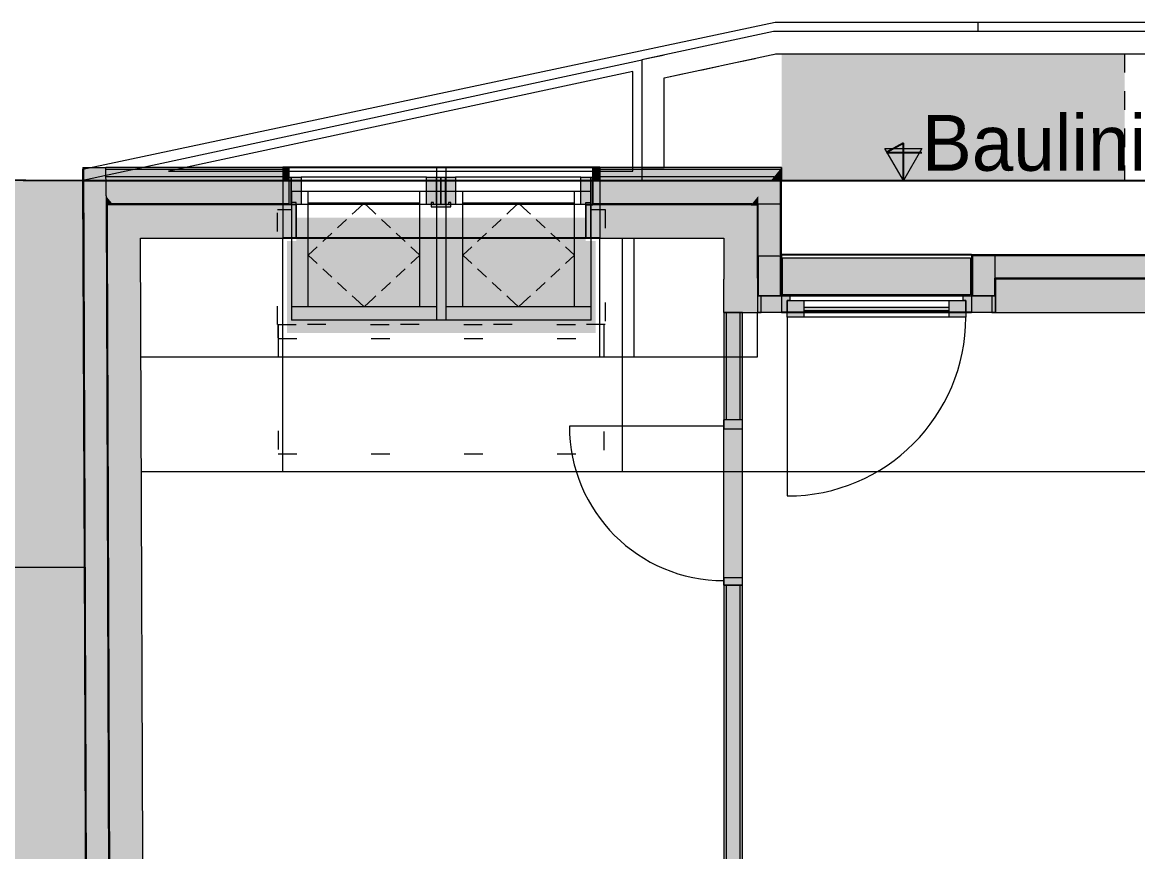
# Model space of a CAD drawing. Header units: metres. Extents: x -3 to 171, y -23 to 41.
# Drawn here: x 133.05 to 139.05, y 31.85 to 36.31 of the extents above; entities that cross this region are included whole.
import ezdxf

# ---------------------------------------------------------------- set-up
doc = ezdxf.new("R2010")
doc.units = ezdxf.units.M
doc.header["$MEASUREMENT"] = 0
doc.set_wipeout_variables(frame=1)
for name, pattern in [('Baufluchtlinie', [0.013, 0.008, -0.005]), ('Punkt 1_1', [0.075, 0.025, -0.05]), ('UNSICHTBAR', [0.4, 0, -0.4]), ('Wipeout_Contour', [1, 0, -1])]:
    doc.linetypes.add(name, pattern=pattern)
for name, color, linetype in [('110 Wand Aussen', 7, 'Continuous'), ('130 Wand Innen', 7, 'Continuous'), ('140 Geländer transparent', 7, 'Continuous'), ('165 Fassadengestaltung Bänder', 7, 'Continuous'), ('310 Dachkonstruktion massiv', 7, 'Continuous'), ('325 Dachfenster', 7, 'Continuous'), ('725 Nachbarbebauung', 7, 'Continuous'), ('815 Raumbegrenzung', 7, 'Continuous'), ('905 VP Beschriftung Übersicht.Übersicht', 7, 'Continuous'), ('Neubau_840 Baulinien', 7, 'Continuous'), ('Neubau_844 Umriss 2D', 7, 'Continuous')]:
    doc.layers.add(name, color=color, linetype=linetype)
doc.styles.add('ERSTELLTER_STIL_2', font='')
doc.styles.get('ERSTELLTER_STIL_2').set_extended_font_data('Eurostile')
doc.linetypes.add('Grenze Grundstück', pattern='A,0,[1,415_260415_PP_VA_1_7 1 DG1.Shx,S=0.00031746,R=0,X=0,Y=0],-0.04,0', length=0.04)
doc.dimstyles.new('ERSTELLTER_STIL__1', dxfattribs={"dimtxt": 0.18, "dimasz": 0.19, "dimexe": 0.18, "dimexo": 0.0625, "dimgap": 0, "dimtad": 0, "dimtih": 1, "dimtoh": 1, "dimdec": 4, "dimzin": 0, "dimdsep": 46, "dimcen": 0.09, "dimadec": 0, "dimazin": 0, "dimtfac": 1, "dimtdec": 4, "dimtmove": 0, "dimatfit": 3, "dimldrblk": 'ARROWHEAD_15', "dimfxl": 1, "dimtolj": 1, "dimtzin": 0, "dimarcsym": 0})

# ---------------------------------------------------------------- blocks, each defined once
blk = doc.blocks.new('Dachfläche_2_2', base_point=(137.0992, 36.3102))
at = {"layer": '165 Fassadengestaltung Bänder', "color": 7, "linetype": 'Continuous', "lineweight": 18, "flags": 128}
for points in [[(133.3792, 35.5219), (137.0992, 36.3102), (138.1892, 36.3102)], [(138.1892, 36.2602), (137.0992, 36.2602), (136.3842, 36.1065)], [(138.1892, 36.3102), (138.1892, 36.2602)], [(136.3842, 36.1065), (136.3842, 35.4602)], [(136.3342, 36.0459), (133.8398, 35.5102)], [(136.3342, 35.5102), (136.3342, 36.0459)], [(133.3792, 35.4602), (133.3792, 35.5219)], [(133.8398, 35.5102), (136.3342, 35.5102)], [(136.3842, 35.4602), (133.3792, 35.4602)]]:
    blk.add_lwpolyline(points, dxfattribs=at)
blk = doc.blocks.new('Decke_4_2', base_point=(121.8423, 35.5256))
at = {"layer": '725 Nachbarbebauung', "linetype": 'Continuous', "lineweight": 0, "true_color": 0x1f1f1f}
blk.add_hatch(color=250, dxfattribs=at).paths.add_polyline_path([(121.8423, 35.5256), (121.8017, 33.4138), (133.3891, 33.3817), (133.3792, 35.4602), (129.392, 35.4828)])
at = {"layer": '725 Nachbarbebauung', "color": 8, "linetype": 'Continuous', "lineweight": 13, "flags": 128}
blk.add_lwpolyline([(121.8423, 35.5256), (121.8017, 33.4138), (133.3891, 33.3817), (133.3792, 35.4602), (129.392, 35.4828)], close=True, dxfattribs=at)
blk = doc.blocks.new('Decke_6_2', base_point=(121.7766, 27.7159))
at = {"layer": '725 Nachbarbebauung', "linetype": 'Continuous', "lineweight": 0, "true_color": 0x1f1f1f}
blk.add_hatch(color=250, dxfattribs=at).paths.add_polyline_path([(121.7766, 27.7159), (125.924, 12.4101), (126.6488, 12.3921), (133.2526, 12.2408), (133.4382, 12.2396), (133.432, 21.2655), (133.4356, 23.2572), (133.3891, 33.3817), (123.3599, 33.4094), (121.802, 33.4284)])
at = {"layer": '725 Nachbarbebauung', "color": 8, "linetype": 'Continuous', "lineweight": 13, "flags": 128}
blk.add_lwpolyline([(121.7766, 27.7159), (125.924, 12.4101), (126.6488, 12.3921), (133.2526, 12.2408), (133.4382, 12.2396), (133.432, 21.2655), (133.4356, 23.2572), (133.3891, 33.3817), (123.3599, 33.4094), (121.802, 33.4284)], close=True, dxfattribs=at)
blk = doc.blocks.new('Decke_9_2', base_point=(133.3792, 35.4602))
at = {"layer": '165 Fassadengestaltung Bänder', "color": 7, "linetype": 'Continuous', "lineweight": 13, "flags": 128}
blk.add_lwpolyline([(133.3792, 35.4602), (133.3792, 35.5219), (137.0992, 36.3102), (139.2692, 36.3102), (146.4692, 36.3102), (148.5944, 36.3102), (152.3642, 35.5114), (152.3642, 35.4602), (152.3142, 35.4602), (152.3142, 35.4677), (148.5892, 36.2602), (137.0992, 36.2602)], close=True, dxfattribs=at)
blk = doc.blocks.new('1-Flügelfenster 27[7]_2', base_point=(133.3792, 35.4602))
at = {"layer": '110 Wand Aussen', "linetype": 'Continuous', "lineweight": 0, "true_color": 0x000000}
for points in [[(137.0242, 34.8402), (137.0042, 34.8402), (137.0042, 34.7502), (137.0242, 34.7502)], [(138.2642, 34.7502), (138.2842, 34.7502), (138.2842, 34.8402), (138.2642, 34.8402)]]:
    blk.add_hatch(color=18, dxfattribs=at).paths.add_polyline_path(points)
at = {"layer": '110 Wand Aussen', "linetype": 'Continuous', "lineweight": 0, "true_color": 0xffffff}
for points in [[(137.0242, 34.8402), (137.0242, 34.7502), (137.1642, 34.7502), (137.1642, 34.8152), (137.1792, 34.8152), (137.1792, 34.8402)], [(138.2642, 34.7502), (138.2642, 34.8402), (138.1092, 34.8402), (138.1092, 34.8152), (138.1242, 34.8152), (138.1242, 34.7502)], [(137.2542, 34.8152), (137.1642, 34.8152), (137.1642, 34.7252), (137.2542, 34.7252)], [(138.0342, 34.7602), (138.0342, 34.7802), (137.2542, 34.7802), (137.2542, 34.7602)], [(138.1242, 34.8152), (138.0342, 34.8152), (138.0342, 34.7252), (138.1242, 34.7252)]]:
    blk.add_hatch(color=7, dxfattribs=at).paths.add_polyline_path(points)
at = {"layer": '110 Wand Aussen', "color": 7, "linetype": 'Continuous', "lineweight": 13}
for p, q in [((138.1542, 35.0602), (137.1342, 35.0602)), ((137.1342, 35.0602), (137.1342, 35.0552)), ((137.1342, 35.0552), (137.1342, 34.9352)), ((138.1542, 35.0602), (138.1542, 35.0552)), ((138.1542, 35.0552), (138.1542, 34.9352)), ((137.1342, 34.9352), (137.1342, 34.9302)), ((138.1542, 34.9352), (138.1542, 34.9302)), ((137.0242, 34.8402), (137.1792, 34.8402)), ((137.0242, 34.7502), (137.0242, 34.8402)), ((137.1792, 34.8402), (138.1092, 34.8402)), ((137.1792, 34.8402), (137.1792, 34.8152)), ((138.1092, 34.8152), (138.1092, 34.8402)), ((138.1092, 34.8402), (138.2642, 34.8402)), ((138.2642, 34.8402), (138.2642, 34.7502)), ((137.1792, 34.8152), (137.1642, 34.8152)), ((137.1642, 34.8152), (137.1642, 34.7502)), ((137.1642, 34.7252), (137.1642, 34.8152)), ((137.1642, 34.8152), (137.2542, 34.8152)), ((137.2542, 34.8152), (138.0342, 34.8152)), ((137.2542, 34.8152), (137.2542, 34.7252)), ((137.2542, 34.7802), (138.0342, 34.7802)), ((138.0342, 34.7252), (138.0342, 34.8152)), ((138.0342, 34.8152), (138.1242, 34.8152)), ((138.1242, 34.8152), (138.1092, 34.8152)), ((138.1242, 34.7502), (138.1242, 34.8152)), ((138.1242, 34.8152), (138.1242, 34.7252)), ((137.1642, 34.7502), (137.0242, 34.7502)), ((137.2542, 34.7252), (137.1642, 34.7252)), ((138.0342, 34.7602), (137.2542, 34.7602)), ((138.0342, 34.7252), (137.2542, 34.7252)), ((138.1242, 34.7252), (138.0342, 34.7252)), ((138.2642, 34.7502), (138.1242, 34.7502))]:
    blk.add_line(p, q, dxfattribs=at)
at = {"layer": '110 Wand Aussen', "color": 7, "linetype": 'Punkt 1_1', "lineweight": 13}
for p, q in [((138.1542, 35.0602), (137.1342, 35.0602)), ((138.2842, 34.7502), (137.0042, 34.7502))]:
    blk.add_line(p, q, dxfattribs=at)
at = {"layer": '110 Wand Aussen', "color": 7, "linetype": 'Continuous', "lineweight": 18}
for p, q in [((137.1342, 34.9302), (137.1342, 34.8402)), ((138.1542, 34.9302), (138.1542, 34.8402)), ((137.0042, 34.8402), (137.0042, 34.7502)), ((137.0042, 34.8402), (137.0042, 34.7502)), ((137.1342, 34.8402), (137.0042, 34.8402)), ((137.1342, 34.8402), (137.0042, 34.8402)), ((138.1542, 34.8402), (138.2842, 34.8402)), ((138.1542, 34.8402), (138.2842, 34.8402)), ((138.2842, 34.8402), (138.2842, 34.7502)), ((138.2842, 34.8402), (138.2842, 34.7502))]:
    blk.add_line(p, q, dxfattribs=at)
at = {"layer": '110 Wand Aussen', "color": 8, "linetype": 'Continuous', "lineweight": 0}
blk.add_line((137.1642, 34.7252), (137.1642, 33.7652), dxfattribs=at)
at = {"layer": '110 Wand Aussen', "color": 7, "linetype": 'Continuous', "lineweight": 13, "flags": 128}
for points in [[(137.0242, 34.8402), (137.0042, 34.8402), (137.0042, 34.7502), (137.0242, 34.7502)], [(138.2642, 34.7502), (138.2842, 34.7502), (138.2842, 34.8402), (138.2642, 34.8402)]]:
    blk.add_lwpolyline(points, close=True, dxfattribs=at)
at = {"layer": '110 Wand Aussen', "color": 8, "linetype": 'Continuous', "lineweight": 0}
blk.add_arc((137.1642, 34.7252), 0.96, 270, 0, dxfattribs=at)
at = {"layer": '110 Wand Aussen', "color": 7, "linetype": 'Continuous', "lineweight": 13}
for p in [(137.1342, 35.0602), (138.1542, 35.0602)]:
    blk.add_point(p, dxfattribs=at)
blk = doc.blocks.new('Einfache Fensteröffnung[8]_2', base_point=(133.3792, 35.4602))
at = {"layer": '110 Wand Aussen', "color": 7, "linetype": 'Continuous', "lineweight": 13}
for p, q in [((137.1342, 35.0602), (137.1342, 35.0552)), ((137.1342, 35.0552), (137.1342, 34.9352)), ((138.1542, 35.0602), (138.1542, 35.0552)), ((138.1542, 35.0552), (138.1542, 34.9352)), ((137.1342, 34.9352), (137.1342, 34.9302)), ((138.1542, 34.9352), (138.1542, 34.9302))]:
    blk.add_line(p, q, dxfattribs=at)
at = {"layer": '110 Wand Aussen', "color": 7, "linetype": 'Continuous', "lineweight": 25}
for p, q in [((138.1542, 35.0602), (137.1342, 35.0602)), ((138.1542, 34.7502), (137.1342, 34.7502))]:
    blk.add_line(p, q, dxfattribs=at)
at = {"layer": '110 Wand Aussen', "color": 7, "linetype": 'Continuous', "lineweight": 18}
for p, q in [((137.1342, 34.9302), (137.1342, 34.7502)), ((138.1542, 34.9302), (138.1542, 34.7502))]:
    blk.add_line(p, q, dxfattribs=at)
blk = doc.blocks.new('Wand_13_2', base_point=(137.1342, 35.0602))
at = {"layer": '110 Wand Aussen', "linetype": 'Continuous', "lineweight": 0, "true_color": 0x000000}
for points in [[(137.1292, 35.0552), (137.0092, 35.0552), (137.0092, 34.9352)], [(137.0092, 35.0552), (137.0092, 34.8402), (137.1292, 34.8402), (137.1292, 35.0552)], [(137.1342, 35.0602), (137.1292, 35.0602), (137.1292, 35.0552)], [(137.1292, 35.0602), (137.1292, 34.8402), (137.1342, 34.8402), (137.1342, 35.0602)], [(138.1592, 35.0602), (138.1542, 35.0602), (138.1542, 34.8402), (138.1592, 34.8402)], [(139.7042, 35.0602), (138.1592, 35.0602), (138.1592, 35.0552), (139.7042, 35.0552)], [(138.2792, 35.0552), (138.1592, 35.0552), (138.1592, 34.8402), (138.2792, 34.8402)], [(139.7092, 35.0552), (138.2792, 35.0552), (138.2792, 34.9352), (139.7092, 34.9352)], [(137.0042, 34.9302), (136.8242, 34.9302), (136.8242, 34.7502)], [(137.0042, 34.9302), (136.8242, 34.7502), (137.0042, 34.7502)], [(137.0092, 34.9352), (137.0042, 34.9352), (137.0042, 34.9302)], [(137.0042, 34.9352), (137.0042, 34.8402), (137.0092, 34.8402), (137.0092, 34.9352)], [(138.2842, 34.9352), (138.2792, 34.9352), (138.2792, 34.8402), (138.2842, 34.8402)], [(139.8292, 34.9352), (138.2842, 34.9352), (138.2842, 34.9302), (139.8292, 34.9302)], [(138.2842, 34.9302), (138.2842, 34.8402), (138.2842, 34.7502), (139.8342, 34.7502), (139.8342, 34.9302)]]:
    blk.add_hatch(color=18, dxfattribs=at).paths.add_polyline_path(points)
at = {"layer": '110 Wand Aussen', "color": 7, "linetype": 'Continuous', "lineweight": 13}
for p, q in [((137.0092, 35.0552), (137.0092, 34.9352)), ((137.0092, 35.0552), (137.0092, 34.9352)), ((137.0092, 35.0552), (137.1292, 35.0552)), ((137.1292, 35.0602), (137.1292, 35.0552)), ((137.1292, 35.0602), (137.1342, 35.0602)), ((137.1292, 34.8402), (137.1292, 35.0552)), ((137.1292, 35.0552), (137.1292, 34.8402)), ((138.1592, 35.0602), (138.1542, 35.0602)), ((138.2792, 35.0552), (138.1592, 35.0552)), ((138.1592, 34.8402), (138.1592, 35.0552)), ((138.1592, 35.0552), (138.1592, 34.8402)), ((139.7042, 35.0552), (138.2792, 35.0552)), ((138.2792, 35.0552), (138.2792, 34.9352)), ((139.7042, 35.0552), (139.7092, 35.0552)), ((137.0042, 34.9352), (137.0092, 34.9352)), ((137.0092, 34.8402), (137.0092, 34.9352)), ((137.0092, 34.9352), (137.0092, 34.8402)), ((138.2842, 34.9352), (138.2792, 34.9352)), ((138.2792, 34.8402), (138.2792, 34.9352)), ((138.2792, 34.9352), (138.2792, 34.8402)), ((139.7092, 34.9352), (138.2842, 34.9352)), ((139.7092, 34.9352), (139.8292, 34.9352)), ((137.0042, 34.8402), (137.0092, 34.8402)), ((137.0092, 34.8402), (137.1292, 34.8402)), ((137.1292, 34.8402), (137.1342, 34.8402)), ((138.1592, 34.8402), (138.1542, 34.8402)), ((138.2792, 34.8402), (138.1592, 34.8402)), ((138.2842, 34.8402), (138.2792, 34.8402))]:
    blk.add_line(p, q, dxfattribs=at)
at = {"layer": '110 Wand Aussen', "color": 7, "linetype": 'Continuous', "lineweight": 18}
for p, q in [((137.0042, 34.9352), (137.0042, 34.9302)), ((137.0042, 34.9302), (137.0042, 34.8402)), ((139.8292, 34.9302), (138.2842, 34.9302)), ((138.2842, 34.9302), (138.2842, 34.8402)), ((139.8292, 34.9302), (139.8342, 34.9302)), ((137.1342, 34.8402), (137.0042, 34.8402)), ((137.0042, 34.8402), (137.0042, 34.7502)), ((138.1542, 34.8402), (138.2842, 34.8402)), ((138.2842, 34.8402), (138.2842, 34.7502))]:
    blk.add_line(p, q, dxfattribs=at)
at = {"layer": '110 Wand Aussen', "color": 7, "linetype": 'Continuous', "lineweight": 13, "flags": 128}
blk.add_lwpolyline([(139.7042, 35.0602), (138.1592, 35.0602)], dxfattribs=at)
at = {"layer": '110 Wand Aussen', "color": 7, "linetype": 'Continuous', "lineweight": 18, "flags": 128}
for points in [[(136.8242, 34.7502), (136.8242, 34.9302)], [(136.8242, 34.7502), (137.0042, 34.7502)], [(138.2842, 34.7502), (139.8342, 34.7502)]]:
    blk.add_lwpolyline(points, dxfattribs=at)
at = {"layer": '110 Wand Aussen', "color": 7, "linetype": 'Continuous', "lineweight": 13}
for name in ['1-Flügelfenster 27[7]_2', 'Einfache Fensteröffnung[8]_2']:
    blk.add_blockref(name, (133.3792, 35.4602), dxfattribs=at)
blk = doc.blocks.new('Wand_14_2', base_point=(137.1342, 35.4602))
at = {"layer": '110 Wand Aussen', "linetype": 'Continuous', "lineweight": 0, "true_color": 0x000000}
for points in [[(137.1292, 35.4602), (137.1292, 35.0602), (137.1342, 35.0602), (137.1342, 35.4602)], [(137.0042, 35.3302), (137.0042, 34.9352), (137.0092, 34.9352), (137.0092, 35.3302)], [(137.0092, 35.3352), (137.0092, 35.0552), (137.1292, 35.0552), (137.1292, 35.3352)], [(136.8242, 35.1502), (136.8242, 34.9302), (137.0042, 34.9302), (137.0042, 35.1502)]]:
    blk.add_hatch(color=18, dxfattribs=at).paths.add_polyline_path(points)
at = {"layer": '110 Wand Aussen', "color": 7, "linetype": 'Baufluchtlinie', "lineweight": 0}
blk.add_line((137.1292, 35.4602), (137.1342, 35.4602), dxfattribs=at)
at = {"layer": '110 Wand Aussen', "color": 7, "linetype": 'Continuous', "lineweight": 13}
for p, q in [((137.1292, 35.3352), (137.1292, 35.4602)), ((137.0092, 35.3352), (137.1292, 35.3352)), ((137.0092, 35.3302), (137.0092, 35.3352)), ((137.0092, 35.0552), (137.0092, 35.3302)), ((137.1292, 35.0602), (137.1292, 35.3352)), ((137.0092, 35.0552), (137.0092, 34.9352)), ((137.1292, 35.0602), (137.1292, 35.0552))]:
    blk.add_line(p, q, dxfattribs=at)
at = {"layer": '110 Wand Aussen', "color": 7, "linetype": 'Continuous', "lineweight": 18}
for p, q in [((137.0042, 35.1502), (137.0042, 35.3302)), ((137.0042, 34.9352), (137.0042, 35.1502)), ((137.0042, 34.9352), (137.0042, 34.9302))]:
    blk.add_line(p, q, dxfattribs=at)
at = {"layer": '110 Wand Aussen', "color": 7, "linetype": 'Continuous', "lineweight": 13, "flags": 128}
blk.add_lwpolyline([(137.1342, 35.0602), (137.1342, 35.4602)], dxfattribs=at)
at = {"layer": '110 Wand Aussen', "color": 7, "linetype": 'Continuous', "lineweight": 18, "flags": 128}
blk.add_lwpolyline([(136.8242, 35.1502), (136.8242, 34.9302)], dxfattribs=at)
blk = doc.blocks.new('Wand_19_2', base_point=(137.0901, 36.2602))
at = {"color": 254, "linetype": 'Wipeout_Contour', "lineweight": 0, "ltscale": 423.720403}
blk.add_wipeout([(136.3842, 35.9859), (136.5042, 36.0117), (136.3842, 36.1086)], dxfattribs=at).dxf.layer = '140 Geländer transparent'
at = {"color": 254, "linetype": 'Wipeout_Contour', "lineweight": 0, "ltscale": 566.569764}
blk.add_wipeout([(136.5042, 36.1344), (136.5042, 36.0117), (137.1029, 36.1402), (136.5314, 36.1402)], dxfattribs=at).dxf.layer = '140 Geländer transparent'
at = {"color": 254, "linetype": 'Wipeout_Contour', "lineweight": 0, "ltscale": 423.055775}
blk.add_wipeout([(136.5042, 36.1344), (136.3842, 36.1086), (136.5042, 36.0117)], dxfattribs=at).dxf.layer = '140 Geländer transparent'
at = {"layer": '140 Geländer transparent', "color": 7, "linetype": 'Continuous', "lineweight": 18, "flags": 128}
for points in [[(136.5314, 36.1402), (136.3842, 36.1086)], [(136.5042, 36.0117), (137.1029, 36.1402)], [(136.3842, 36.1086), (136.3842, 35.9859)]]:
    blk.add_lwpolyline(points, dxfattribs=at)
blk = doc.blocks.new('Wand_34_2', base_point=(133.396, 30.891))
at = {"layer": '110 Wand Aussen', "linetype": 'Continuous', "lineweight": 0, "true_color": 0x000000}
for points in [[(133.3839, 35.5302), (133.3789, 35.5302), (133.384, 35.5241)], [(133.3789, 35.5302), (133.396, 30.891), (133.401, 30.8911), (133.384, 35.5241)], [(133.384, 35.5241), (133.3871, 35.5202), (133.504, 35.5202), (133.5039, 35.5302), (133.3839, 35.5302)], [(133.384, 35.5241), (133.401, 30.8911), (133.521, 30.8915), (133.5045, 35.377)], [(133.504, 35.5202), (133.3871, 35.5202), (133.4199, 35.4802), (133.5041, 35.4802)], [(133.5041, 35.4802), (133.4199, 35.4802), (133.4363, 35.4602), (133.5042, 35.4602)], [(133.5042, 35.4602), (133.4363, 35.4602), (133.5045, 35.377)], [(133.5047, 35.3302), (133.521, 30.8915), (133.526, 30.8915), (133.5097, 35.3302)], [(133.5103, 35.1502), (133.526, 30.8915), (133.7059, 30.8922), (133.6903, 35.1502)]]:
    blk.add_hatch(color=18, dxfattribs=at).paths.add_polyline_path(points)
at = {"layer": '110 Wand Aussen', "color": 7, "linetype": 'Continuous', "lineweight": 13}
for p, q in [((133.384, 35.5241), (133.3839, 35.5302)), ((133.384, 35.5241), (133.401, 30.8911)), ((133.504, 35.5202), (133.5039, 35.5302)), ((133.5041, 35.4802), (133.504, 35.5202)), ((133.5042, 35.4602), (133.5041, 35.4802)), ((133.5045, 35.377), (133.5042, 35.4602)), ((133.5045, 35.377), (133.5047, 35.3352)), ((133.5047, 35.3352), (133.5047, 35.3302)), ((133.5047, 35.3302), (133.521, 30.8915))]:
    blk.add_line(p, q, dxfattribs=at)
at = {"layer": '110 Wand Aussen', "color": 7, "linetype": 'Continuous', "lineweight": 18}
for p, q in [((133.5097, 35.3302), (133.5103, 35.1502)), ((133.5103, 35.1502), (133.526, 30.8915))]:
    blk.add_line(p, q, dxfattribs=at)
at = {"layer": '110 Wand Aussen', "color": 7, "linetype": 'Continuous', "lineweight": 13, "flags": 128}
for points in [[(133.3789, 35.5302), (133.3839, 35.5302)], [(133.3789, 35.5302), (133.396, 30.891)], [(133.3839, 35.5302), (133.5039, 35.5302)], [(133.401, 30.8911), (133.521, 30.8915)]]:
    blk.add_lwpolyline(points, dxfattribs=at)
at = {"layer": '110 Wand Aussen', "color": 7, "linetype": 'Continuous', "lineweight": 18, "flags": 128}
blk.add_lwpolyline([(133.7059, 30.8922), (133.6903, 35.1502)], dxfattribs=at)
blk = doc.blocks.new('Metall Zargentür Typ3 27[11]_2', base_point=(133.3792, 35.4602))
at = {"layer": '130 Wand Innen', "linetype": 'Continuous', "lineweight": 0, "true_color": 0xffffff}
for points in [[(136.8242, 34.1752), (136.8242, 34.1252), (136.9242, 34.1252), (136.9242, 34.1752)], [(136.9242, 33.2852), (136.9242, 33.3252), (136.8242, 33.3252), (136.8242, 33.2852)]]:
    blk.add_hatch(color=7, dxfattribs=at).paths.add_polyline_path(points)
at = {"layer": '130 Wand Innen', "color": 7, "linetype": 'Grenze Grundstück', "lineweight": 13, "ltscale": 200}
for p, q in [((136.8242, 33.2852), (136.8242, 34.1752)), ((136.9242, 33.2852), (136.9242, 34.1752))]:
    blk.add_line(p, q, dxfattribs=at)
at = {"layer": '130 Wand Innen', "color": 7, "linetype": 'Continuous', "lineweight": 13}
for p, q in [((136.8242, 34.1752), (136.8242, 34.1252)), ((136.9242, 34.1752), (136.8242, 34.1752)), ((136.9242, 34.1252), (136.9242, 34.1752)), ((136.8242, 34.1252), (136.9242, 34.1252)), ((136.9242, 33.3252), (136.8242, 33.3252)), ((136.8242, 33.3252), (136.8242, 33.2852)), ((136.9242, 33.2852), (136.9242, 33.3252)), ((136.8242, 33.2852), (136.9242, 33.2852))]:
    blk.add_line(p, q, dxfattribs=at)
at = {"layer": '130 Wand Innen', "color": 7, "linetype": 'Continuous', "lineweight": 18}
for p, q in [((136.8367, 34.1752), (136.8242, 34.1752)), ((136.8367, 34.1752), (136.8242, 34.1752)), ((136.9117, 34.1752), (136.8367, 34.1752)), ((136.9117, 34.1752), (136.8367, 34.1752)), ((136.9242, 34.1752), (136.9117, 34.1752)), ((136.9242, 34.1752), (136.9117, 34.1752)), ((136.8367, 33.2852), (136.8242, 33.2852)), ((136.8367, 33.2852), (136.8242, 33.2852)), ((136.9117, 33.2852), (136.8367, 33.2852)), ((136.9117, 33.2852), (136.8367, 33.2852)), ((136.9242, 33.2852), (136.9117, 33.2852)), ((136.9242, 33.2852), (136.9117, 33.2852))]:
    blk.add_line(p, q, dxfattribs=at)
at = {"layer": '130 Wand Innen', "color": 8, "linetype": 'Continuous', "lineweight": 0}
blk.add_line((136.8242, 34.1402), (135.9942, 34.1402), dxfattribs=at)
blk.add_arc((136.8242, 34.1402), 0.83, 180, 270, dxfattribs=at)
blk = doc.blocks.new('Wand_46_2', base_point=(136.9242, 34.7502))
at = {"layer": '130 Wand Innen', "linetype": 'Continuous', "lineweight": 0, "true_color": 0x000000}
for points in [[(136.8242, 34.7502), (136.8242, 34.1752), (136.8367, 34.1752), (136.8367, 34.7502)], [(136.8367, 34.7502), (136.8367, 34.1752), (136.9117, 34.1752), (136.9117, 34.7502)], [(136.9117, 34.7502), (136.9117, 34.1752), (136.9242, 34.1752), (136.9242, 34.7502)], [(136.8242, 31.6152), (136.8367, 31.6152), (136.8367, 33.2852), (136.8242, 33.2852)], [(136.9117, 33.2852), (136.8367, 33.2852), (136.8367, 31.6152), (136.9117, 31.6152)], [(136.9242, 33.2852), (136.9117, 33.2852), (136.9117, 31.6152), (136.9242, 31.6152)]]:
    blk.add_hatch(color=18, dxfattribs=at).paths.add_polyline_path(points)
at = {"layer": '130 Wand Innen', "linetype": 'Continuous', "lineweight": 13, "true_color": 0xe8e2dc}
blk.add_hatch(color=254, dxfattribs=at).paths.add_polyline_path([(136.9242, 34.1752), (136.8242, 34.1752), (136.8242, 33.2852), (136.9242, 33.2852)])
at = {"layer": '130 Wand Innen', "color": 7, "linetype": 'Continuous', "lineweight": 18}
for p, q in [((136.8367, 34.7502), (136.8367, 34.1752)), ((136.9117, 34.1752), (136.9117, 34.7502)), ((136.8367, 34.1752), (136.8242, 34.1752)), ((136.9117, 34.1752), (136.8367, 34.1752)), ((136.9242, 34.1752), (136.9117, 34.1752)), ((136.8367, 33.2852), (136.8242, 33.2852)), ((136.8367, 33.2852), (136.8367, 31.6152)), ((136.9117, 33.2852), (136.8367, 33.2852)), ((136.9117, 31.6152), (136.9117, 33.2852)), ((136.9242, 33.2852), (136.9117, 33.2852)), ((136.8367, 31.6152), (136.9117, 31.6152))]:
    blk.add_line(p, q, dxfattribs=at)
at = {"layer": '130 Wand Innen', "color": 7, "linetype": 'Continuous', "lineweight": 18, "flags": 128}
for points in [[(136.8242, 34.7502), (136.8242, 34.1752)], [(136.9242, 34.7502), (136.8242, 34.7502)], [(136.9242, 34.1752), (136.9242, 34.7502)], [(136.8242, 33.2852), (136.8242, 31.6152)], [(136.9242, 31.6152), (136.9242, 33.2852)], [(136.8242, 31.4902), (136.9242, 31.4902)]]:
    blk.add_lwpolyline(points, dxfattribs=at)
at = {"layer": '130 Wand Innen', "color": 7, "linetype": 'Continuous', "lineweight": 13}
blk.add_blockref('Metall Zargentür Typ3 27[11]_2', (133.3792, 35.4602), dxfattribs=at)
blk = doc.blocks.new('Wand_123_2', base_point=(136.3842, 36.1086))
at = {"color": 254, "linetype": 'Wipeout_Contour', "lineweight": 0, "ltscale": 564.203978}
blk.add_wipeout([(136.3842, 35.5302), (136.5042, 35.5302), (136.5042, 36.0117), (136.3842, 35.9859)], dxfattribs=at).dxf.layer = '140 Geländer transparent'
at = {"layer": '140 Geländer transparent', "color": 7, "linetype": 'Continuous', "lineweight": 18, "flags": 128}
for points in [[(136.3842, 35.9859), (136.3842, 35.5302)], [(136.5042, 35.5302), (136.5042, 36.0117)], [(136.3842, 35.5302), (136.5042, 35.5302)]]:
    blk.add_lwpolyline(points, dxfattribs=at)
blk = doc.blocks.new('VELUX VerticalBundle[15]_2', base_point=(133.3792, 35.4602))
at = {"layer": '325 Dachfenster', "linetype": 'Continuous', "lineweight": 0, "true_color": 0x000000}
for points in [[(134.4992, 35.3305), (134.4992, 35.4775), (134.4892, 35.4775), (134.4892, 35.3305)], [(134.5523, 35.3305), (134.5523, 35.4775), (134.4992, 35.4775), (134.4992, 35.3305)], [(135.2792, 35.3305), (135.2792, 35.4775), (135.2261, 35.4775), (135.2261, 35.3305)], [(135.3042, 35.3305), (135.3042, 35.4775), (135.2792, 35.4775), (135.2792, 35.3305)], [(135.3292, 35.3305), (135.3292, 35.4775), (135.3042, 35.4775), (135.3042, 35.3305)], [(135.3823, 35.3305), (135.3823, 35.4775), (135.3292, 35.4775), (135.3292, 35.3305)], [(136.1092, 35.3305), (136.1092, 35.4775), (136.0561, 35.4775), (136.0561, 35.3305)], [(136.1192, 35.3305), (136.1192, 35.4775), (136.1092, 35.4775), (136.1092, 35.3305)], [(134.5263, 35.3422), (134.5013, 35.3422), (134.5013, 35.2302), (134.5013, 35.1502), (134.5263, 35.1502), (134.5263, 35.2302)], [(135.2519, 35.3423), (135.2519, 35.3182), (135.3565, 35.3182), (135.3565, 35.3423), (135.344, 35.3423), (135.344, 35.3307), (135.2644, 35.3307), (135.2644, 35.3423)], [(136.0821, 35.3422), (136.0821, 35.2302), (136.0821, 35.1502), (136.1071, 35.1502), (136.1071, 35.2302), (136.1071, 35.3422)]]:
    blk.add_hatch(color=18, dxfattribs=at).paths.add_polyline_path(points)
at = {"layer": '325 Dachfenster', "color": 7, "linetype": 'Continuous', "lineweight": 18}
for p, q in [((135.2261, 35.4775), (134.5523, 35.4775)), ((135.2261, 35.4775), (134.5523, 35.4775)), ((136.0561, 35.4775), (135.3823, 35.4775)), ((136.0561, 35.4775), (135.3823, 35.4775)), ((135.2261, 35.3305), (134.5523, 35.3305)), ((136.0561, 35.3305), (135.3823, 35.3305))]:
    blk.add_line(p, q, dxfattribs=at)
at = {"layer": '325 Dachfenster', "color": 7, "linetype": 'Continuous', "lineweight": 18, "flags": 128}
for points in [[(134.4992, 35.3305), (134.4892, 35.3305), (134.4892, 35.4775), (134.4992, 35.4775)], [(135.3042, 35.3305), (135.2792, 35.3305), (135.2792, 35.4775), (135.3042, 35.4775)], [(135.3292, 35.3305), (135.3042, 35.3305), (135.3042, 35.4775), (135.3292, 35.4775)], [(136.1192, 35.3305), (136.1092, 35.3305), (136.1092, 35.4775), (136.1192, 35.4775)], [(134.5263, 35.3422), (134.5013, 35.3422), (134.5013, 35.2302), (134.5013, 35.1502), (134.5263, 35.1502), (134.5263, 35.2302)], [(135.2519, 35.3423), (135.2519, 35.3182), (135.3565, 35.3182), (135.3565, 35.3423), (135.344, 35.3423), (135.344, 35.3307), (135.2644, 35.3307), (135.2644, 35.3423)], [(136.0821, 35.3422), (136.1071, 35.3422), (136.1071, 35.2302), (136.1071, 35.1502), (136.0821, 35.1502), (136.0821, 35.2302)]]:
    blk.add_lwpolyline(points, close=True, dxfattribs=at)
at = {"layer": '325 Dachfenster', "color": 7, "linetype": 'Continuous', "lineweight": 13, "flags": 128}
for points in [[(134.5523, 35.3305), (134.4992, 35.3305), (134.4992, 35.4775), (134.5523, 35.4775)], [(135.2792, 35.3305), (135.2261, 35.3305), (135.2261, 35.4775), (135.2792, 35.4775)], [(135.3823, 35.3305), (135.3292, 35.3305), (135.3292, 35.4775), (135.3823, 35.4775)], [(136.1092, 35.3305), (136.0561, 35.3305), (136.0561, 35.4775), (136.1092, 35.4775)]]:
    blk.add_lwpolyline(points, close=True, dxfattribs=at)
blk = doc.blocks.new('Wand_131_2', base_point=(134.4541, 35.4602))
at = {"layer": '325 Dachfenster', "linetype": 'Continuous', "lineweight": 0, "true_color": 0x000000}
for points in [[(134.4541, 35.5302), (134.4541, 35.5202), (134.4892, 35.5202), (134.4892, 35.5302)], [(134.4541, 35.4802), (134.4541, 35.4602), (134.4892, 35.4602), (134.4892, 35.4802)], [(136.1192, 35.5302), (136.1192, 35.5202), (136.1581, 35.5202), (136.1581, 35.5302)], [(136.1192, 35.4802), (136.1192, 35.4602), (136.1581, 35.4602), (136.1581, 35.4802)], [(134.4541, 35.4602), (134.4541, 35.3352), (134.4892, 35.3352), (134.4892, 35.4602)], [(136.1192, 35.4602), (136.1192, 35.3352), (136.1581, 35.3352), (136.1581, 35.4602)], [(134.4541, 35.3352), (134.4541, 35.3302), (134.4892, 35.3302), (134.4892, 35.3352)], [(134.4541, 35.1502), (134.5013, 35.1502), (134.5013, 35.2302), (134.5013, 35.3302), (134.4541, 35.3302)], [(136.1071, 35.2302), (136.1071, 35.1502), (136.1581, 35.1502), (136.1581, 35.3302), (136.1071, 35.3302)], [(136.1192, 35.3352), (136.1192, 35.3302), (136.1581, 35.3302), (136.1581, 35.3352)]]:
    blk.add_hatch(color=18, dxfattribs=at).paths.add_polyline_path(points)
at = {"layer": '325 Dachfenster', "linetype": 'Continuous', "lineweight": 0, "true_color": 0xffffff}
for points in [[(134.4541, 35.5202), (134.4541, 35.4802), (134.4892, 35.4802), (134.4892, 35.5202)], [(136.1192, 35.5202), (136.1192, 35.4802), (136.1581, 35.4802), (136.1581, 35.5202)]]:
    blk.add_hatch(color=7, dxfattribs=at).paths.add_polyline_path(points)
at = {"layer": '325 Dachfenster', "color": 7, "linetype": 'Continuous', "lineweight": 13}
for p, q in [((134.4892, 35.5202), (134.4541, 35.5202)), ((134.4892, 35.4802), (134.4541, 35.4802)), ((136.1581, 35.5202), (136.1192, 35.5202)), ((136.1581, 35.4802), (136.1192, 35.4802)), ((134.4892, 35.3352), (134.4541, 35.3352)), ((136.1581, 35.3352), (136.1192, 35.3352))]:
    blk.add_line(p, q, dxfattribs=at)
at = {"layer": '325 Dachfenster', "color": 7, "linetype": 'Continuous', "lineweight": 18}
for p, q in [((134.4892, 35.3302), (134.4892, 35.5302)), ((136.1192, 35.3302), (136.1192, 35.5302)), ((134.4892, 35.3302), (134.4541, 35.3302)), ((134.5263, 35.3302), (134.4892, 35.3302)), ((134.5263, 35.3302), (134.5263, 35.2302)), ((136.0821, 35.3302), (136.0821, 35.2302)), ((136.0821, 35.3302), (136.1192, 35.3302)), ((136.1581, 35.3302), (136.1192, 35.3302)), ((134.5263, 35.2302), (134.5263, 35.1502)), ((136.0821, 35.2302), (136.0821, 35.1502))]:
    blk.add_line(p, q, dxfattribs=at)
at = {"layer": '325 Dachfenster', "color": 7, "linetype": 'Baufluchtlinie', "lineweight": 0}
for p, q in [((134.4892, 35.4602), (134.4541, 35.4602)), ((136.1581, 35.4602), (136.1192, 35.4602))]:
    blk.add_line(p, q, dxfattribs=at)
at = {"layer": '325 Dachfenster', "color": 7, "linetype": 'Continuous', "lineweight": 13, "flags": 128}
for points in [[(134.4892, 35.5302), (134.4541, 35.5302)], [(136.1581, 35.5302), (136.1192, 35.5302)]]:
    blk.add_lwpolyline(points, dxfattribs=at)
at = {"layer": '325 Dachfenster', "color": 7, "linetype": 'Continuous', "lineweight": 18, "flags": 128}
for points in [[(134.4541, 35.1502), (134.5013, 35.1502)], [(136.1071, 35.1502), (136.1581, 35.1502)]]:
    blk.add_lwpolyline(points, dxfattribs=at)
at = {"layer": '325 Dachfenster', "color": 7, "linetype": 'Continuous', "lineweight": 13}
blk.add_blockref('VELUX VerticalBundle[15]_2', (133.3792, 35.4602), dxfattribs=at)
blk = doc.blocks.new('Wand_136_2', base_point=(142.8992, 36.2602))
at = {"color": 254, "linetype": 'Wipeout_Contour', "lineweight": 0, "ltscale": 424.237063}
blk.add_wipeout([(136.5314, 36.1402), (137.1029, 36.1402), (137.0901, 36.2602)], dxfattribs=at).dxf.layer = '140 Geländer transparent'
at = {"color": 254, "linetype": 'Wipeout_Contour', "lineweight": 0, "ltscale": 578.870308}
blk.add_wipeout([(137.1029, 36.1402), (142.8992, 36.1402), (142.8992, 36.2602), (137.6616, 36.2602)], dxfattribs=at).dxf.layer = '140 Geländer transparent'
at = {"color": 254, "linetype": 'Wipeout_Contour', "lineweight": 0, "ltscale": 426.539536}
blk.add_wipeout([(137.6616, 36.2602), (137.0901, 36.2602), (137.1029, 36.1402)], dxfattribs=at).dxf.layer = '140 Geländer transparent'
at = {"layer": '140 Geländer transparent', "color": 7, "linetype": 'Continuous', "lineweight": 18, "flags": 128}
for points in [[(137.0901, 36.2602), (136.5314, 36.1402)], [(142.8992, 36.2602), (137.0901, 36.2602)], [(137.1029, 36.1402), (142.8492, 36.1402)]]:
    blk.add_lwpolyline(points, dxfattribs=at)
blk = doc.blocks.new('ARROWHEAD_15')
at = {"color": 0, "linetype": 'Continuous', "lineweight": 0}
blk.add_line((0, 0), (-1, 0), dxfattribs=at)
at = {"color": 0, "linetype": 'Continuous', "lineweight": 0, "flags": 128}
blk.add_lwpolyline([(-0.9093, 0.525), (0, 0), (-0.9093, -0.525)], close=True, dxfattribs=at)
blk = doc.blocks.new('Einfache Fensteröffnung[20]_2', base_point=(133.3792, 35.4602))
at = {"layer": '110 Wand Aussen', "color": 7, "linetype": 'Continuous', "lineweight": 13}
for p, q in [((134.4541, 35.5302), (134.4541, 35.5202)), ((134.4541, 35.5202), (134.4541, 35.4802)), ((134.4541, 35.4802), (134.4541, 35.4602)), ((136.1581, 35.5302), (136.1581, 35.5202)), ((136.1581, 35.5202), (136.1581, 35.4802)), ((136.1581, 35.4802), (136.1581, 35.4602)), ((134.4541, 35.4602), (134.4541, 35.3352)), ((136.1581, 35.4602), (136.1581, 35.3352)), ((134.4541, 35.3352), (134.4541, 35.3302)), ((136.1581, 35.3352), (136.1581, 35.3302))]:
    blk.add_line(p, q, dxfattribs=at)
at = {"layer": '110 Wand Aussen', "color": 7, "linetype": 'Continuous', "lineweight": 25}
for p, q in [((136.1581, 35.5302), (134.4541, 35.5302)), ((136.1581, 35.1502), (134.4541, 35.1502))]:
    blk.add_line(p, q, dxfattribs=at)
at = {"layer": '110 Wand Aussen', "color": 7, "linetype": 'Continuous', "lineweight": 18}
for p, q in [((134.4541, 35.3302), (134.4541, 35.1502)), ((136.1581, 35.3302), (136.1581, 35.1502))]:
    blk.add_line(p, q, dxfattribs=at)
blk = doc.blocks.new('Wand_137_2', base_point=(133.3792, 35.4602))
at = {"layer": '110 Wand Aussen', "linetype": 'Continuous', "lineweight": 0, "true_color": 0x000000}
for points in [[(134.4541, 35.5302), (133.5039, 35.5302), (133.504, 35.5202), (134.4541, 35.5202)], [(134.4541, 35.4802), (133.5041, 35.4802), (133.5042, 35.4602), (134.4541, 35.4602)], [(137.1342, 35.5302), (136.1581, 35.5302), (136.1581, 35.5202), (137.126, 35.5202)], [(137.0934, 35.4802), (136.1581, 35.4802), (136.1581, 35.4602), (137.0771, 35.4602)], [(137.0934, 35.4802), (137.0771, 35.4602), (137.1292, 35.4602), (137.1292, 35.4802)], [(137.1292, 35.5202), (137.1292, 35.5241), (137.126, 35.5202)], [(137.1292, 35.5241), (137.1292, 35.5202), (137.1342, 35.5202), (137.1342, 35.5302)], [(137.1292, 35.4802), (137.1292, 35.4602), (137.1342, 35.4602), (137.1342, 35.4802)], [(133.5042, 35.4602), (133.5045, 35.377), (133.5387, 35.3352), (134.4541, 35.3352), (134.4541, 35.4602)], [(137.0771, 35.4602), (136.1581, 35.4602), (136.1581, 35.3352), (136.9751, 35.3352)], [(137.0771, 35.4602), (137.0092, 35.377), (137.0092, 35.3352), (137.1292, 35.3352), (137.1292, 35.4602)], [(133.5097, 35.3352), (133.5095, 35.3709), (133.5045, 35.377), (133.5047, 35.3352)], [(133.5387, 35.3352), (133.5095, 35.3709), (133.5097, 35.3352)], [(137.0042, 35.3352), (137.0042, 35.3709), (136.9751, 35.3352)], [(137.0092, 35.3352), (137.0092, 35.377), (137.0042, 35.3709), (137.0042, 35.3352)], [(133.5097, 35.3302), (133.5097, 35.3352), (133.5047, 35.3352), (133.5047, 35.3302)], [(133.5428, 35.3302), (133.5387, 35.3352), (133.5097, 35.3352), (133.5097, 35.3302)], [(133.5097, 35.3302), (133.5103, 35.1502), (133.6903, 35.1502), (133.5428, 35.3302)], [(133.5387, 35.3352), (133.5428, 35.3302), (134.4541, 35.3302), (134.4541, 35.3352)], [(133.5428, 35.3302), (133.6903, 35.1502), (133.6897, 35.3302)], [(133.6897, 35.3302), (133.6903, 35.1502), (134.4541, 35.1502), (134.4541, 35.3302)], [(136.1581, 35.3352), (136.1581, 35.3302), (136.971, 35.3302), (136.9751, 35.3352)], [(136.8242, 35.3302), (136.1581, 35.3302), (136.1581, 35.1502), (136.8242, 35.1502)], [(136.8242, 35.1502), (137.0042, 35.1502), (137.0042, 35.3302), (136.971, 35.3302)], [(136.8242, 35.1502), (136.971, 35.3302), (136.8242, 35.3302)], [(136.9751, 35.3352), (136.971, 35.3302), (137.0042, 35.3302), (137.0042, 35.3352)], [(137.0042, 35.3352), (137.0042, 35.3302), (137.0092, 35.3302), (137.0092, 35.3352)]]:
    blk.add_hatch(color=18, dxfattribs=at).paths.add_polyline_path(points)
at = {"layer": '110 Wand Aussen', "linetype": 'Continuous', "lineweight": 0, "true_color": 0xffffff}
for points in [[(134.4541, 35.5202), (133.504, 35.5202), (133.5041, 35.4802), (134.4541, 35.4802)], [(137.126, 35.5202), (136.1581, 35.5202), (136.1581, 35.4802), (137.0934, 35.4802)], [(137.126, 35.5202), (137.0934, 35.4802), (137.1292, 35.4802), (137.1292, 35.5202)], [(137.1292, 35.5202), (137.1292, 35.4802), (137.1342, 35.4802), (137.1342, 35.5202)]]:
    blk.add_hatch(color=7, dxfattribs=at).paths.add_polyline_path(points)
at = {"layer": '110 Wand Aussen', "color": 7, "linetype": 'Continuous', "lineweight": 13}
for p, q in [((133.504, 35.5202), (133.5039, 35.5302)), ((134.4541, 35.5202), (133.504, 35.5202)), ((133.5041, 35.4802), (133.504, 35.5202)), ((134.4541, 35.4802), (133.5041, 35.4802)), ((133.5042, 35.4602), (133.5041, 35.4802)), ((134.4541, 35.5302), (134.4541, 35.5202)), ((134.4541, 35.5202), (134.4541, 35.4802)), ((134.4541, 35.4802), (134.4541, 35.4602)), ((136.1581, 35.5302), (136.1581, 35.5202)), ((137.126, 35.5202), (136.1581, 35.5202)), ((136.1581, 35.5202), (136.1581, 35.4802)), ((137.0934, 35.4802), (136.1581, 35.4802)), ((136.1581, 35.4802), (136.1581, 35.4602)), ((137.0934, 35.4802), (137.1292, 35.4802)), ((137.126, 35.5202), (137.1292, 35.5202)), ((137.1292, 35.5202), (137.1342, 35.5202)), ((137.1292, 35.4802), (137.1342, 35.4802)), ((133.5045, 35.377), (133.5042, 35.4602)), ((134.4541, 35.4602), (134.4541, 35.3352)), ((136.1581, 35.4602), (136.1581, 35.3352)), ((137.1292, 35.3352), (137.1292, 35.4602)), ((133.5045, 35.377), (133.5047, 35.3352)), ((133.5097, 35.3352), (133.5047, 35.3352)), ((133.5047, 35.3352), (133.5047, 35.3302)), ((133.5387, 35.3352), (133.5097, 35.3352)), ((134.4541, 35.3352), (133.5387, 35.3352)), ((134.4541, 35.3352), (134.4541, 35.3302)), ((136.9751, 35.3352), (136.1581, 35.3352)), ((136.1581, 35.3352), (136.1581, 35.3302)), ((136.9751, 35.3352), (137.0042, 35.3352)), ((137.0042, 35.3352), (137.0092, 35.3352)), ((137.0092, 35.3352), (137.1292, 35.3352)), ((137.0092, 35.3302), (137.0092, 35.3352))]:
    blk.add_line(p, q, dxfattribs=at)
at = {"layer": '110 Wand Aussen', "color": 7, "linetype": 'Baufluchtlinie', "lineweight": 0}
for p, q in [((134.4541, 35.4602), (133.5042, 35.4602)), ((137.0771, 35.4602), (136.1581, 35.4602)), ((137.0771, 35.4602), (137.1292, 35.4602)), ((137.1292, 35.4602), (137.1342, 35.4602))]:
    blk.add_line(p, q, dxfattribs=at)
at = {"layer": '110 Wand Aussen', "color": 7, "linetype": 'Continuous', "lineweight": 18}
for p, q in [((133.5428, 35.3302), (133.5097, 35.3302)), ((133.5097, 35.3302), (133.5103, 35.1502)), ((133.6897, 35.3302), (133.5428, 35.3302)), ((134.4541, 35.3302), (133.6897, 35.3302)), ((134.4541, 35.3302), (134.4541, 35.1502)), ((136.8242, 35.3302), (136.1581, 35.3302)), ((136.1581, 35.3302), (136.1581, 35.1502)), ((136.971, 35.3302), (136.8242, 35.3302)), ((136.971, 35.3302), (137.0042, 35.3302)), ((137.0042, 35.1502), (137.0042, 35.3302))]:
    blk.add_line(p, q, dxfattribs=at)
at = {"layer": '110 Wand Aussen', "color": 7, "linetype": 'Continuous', "lineweight": 13, "flags": 128}
for points in [[(134.4541, 35.5302), (133.5039, 35.5302)], [(137.1342, 35.5302), (136.1581, 35.5302)], [(137.1342, 35.5302), (137.1342, 35.5202)], [(137.1342, 35.5202), (137.1342, 35.4802)], [(137.1342, 35.4802), (137.1342, 35.4602)]]:
    blk.add_lwpolyline(points, dxfattribs=at)
at = {"layer": '110 Wand Aussen', "color": 7, "linetype": 'Continuous', "lineweight": 18, "flags": 128}
for points in [[(133.6903, 35.1502), (134.4541, 35.1502)], [(136.1581, 35.1502), (136.8242, 35.1502)]]:
    blk.add_lwpolyline(points, dxfattribs=at)
at = {"layer": '110 Wand Aussen', "color": 7, "linetype": 'Continuous', "lineweight": 13}
blk.add_blockref('Einfache Fensteröffnung[20]_2', (133.3792, 35.4602), dxfattribs=at)
blk = doc.blocks.new('VELUX SlopeRoofBundle[19]_2', base_point=(133.3792, 35.4602))
at = {"layer": '325 Dachfenster', "linetype": 'Continuous', "lineweight": 0, "flags": 128}
for points in [[(134.4761, 35.5302), (135.2811, 35.5302)], [(135.2811, 34.7099), (135.2811, 35.4015), (135.2811, 35.5302)], [(135.3311, 34.7099), (135.3311, 35.4015), (135.3311, 35.5302)], [(135.3311, 35.5302), (136.1361, 35.5302)], [(136.1111, 35.4015), (135.3311, 35.4015), (135.2811, 35.4015), (134.5011, 35.4015)], [(134.5011, 35.4015), (134.5011, 34.7099)], [(134.5911, 34.7807), (134.5911, 35.4015)], [(135.1911, 34.7807), (135.1911, 35.4015)], [(135.4211, 34.7807), (135.4211, 35.4015)], [(136.0211, 34.7807), (136.0211, 35.4015)], [(136.1111, 34.7099), (136.1111, 35.4015)], [(135.1911, 35.3379), (134.5911, 35.3379)], [(134.8911, 35.3379), (134.8426, 35.2929), (134.8273, 35.2787)], [(134.8911, 35.3379), (134.9395, 35.2929), (134.9548, 35.2787)], [(136.0211, 35.3379), (135.4211, 35.3379)], [(135.7211, 35.3379), (135.6726, 35.2929), (135.6573, 35.2787)], [(135.7211, 35.3379), (135.7695, 35.2929), (135.7848, 35.2787)], [(134.797, 35.2505), (134.7486, 35.2055)], [(134.9851, 35.2505), (135.0335, 35.2055)], [(135.627, 35.2505), (135.5786, 35.2055)], [(135.8151, 35.2505), (135.8635, 35.2055)], [(134.7183, 35.1774), (134.6698, 35.1324)], [(135.0638, 35.1774), (135.1123, 35.1324)], [(135.5483, 35.1774), (135.4998, 35.1324)], [(135.8938, 35.1774), (135.9423, 35.1324)], [(134.6395, 35.1043), (134.5911, 35.0593)], [(135.1426, 35.1043), (135.1911, 35.0593)], [(135.4695, 35.1043), (135.4211, 35.0593)], [(135.9726, 35.1043), (136.0211, 35.0593)], [(134.6395, 35.0143), (134.5911, 35.0593)], [(135.1426, 35.0143), (135.1911, 35.0593)], [(135.4695, 35.0143), (135.4211, 35.0593)], [(135.9726, 35.0143), (136.0211, 35.0593)], [(134.7183, 34.9411), (134.6698, 34.9861)], [(135.0638, 34.9411), (135.1123, 34.9861)], [(135.5483, 34.9411), (135.4998, 34.9861)], [(135.8938, 34.9411), (135.9423, 34.9861)], [(134.797, 34.868), (134.7486, 34.913)], [(134.9851, 34.868), (135.0335, 34.913)], [(135.627, 34.868), (135.5786, 34.913)], [(135.8151, 34.868), (135.8635, 34.913)], [(134.8911, 34.7807), (134.8426, 34.8257), (134.8273, 34.8398)], [(134.8911, 34.7807), (134.9395, 34.8257), (134.9548, 34.8398)], [(135.7211, 34.7807), (135.6726, 34.8257), (135.6573, 34.8398)], [(135.7211, 34.7807), (135.7695, 34.8257), (135.7848, 34.8398)], [(135.2811, 34.7807), (134.5011, 34.7807)], [(136.1111, 34.7807), (135.3311, 34.7807)], [(136.1111, 34.7099), (135.3311, 34.7099), (135.2811, 34.7099), (134.5011, 34.7099)]]:
    blk.add_lwpolyline(points, dxfattribs=at)
blk = doc.blocks.new('Dachfläche_20_2', base_point=(136.1861, 35.3041))
at = {"layer": '325 Dachfenster', "color": 255, "linetype": 'UNSICHTBAR', "lineweight": 13, "flags": 128}
for points in [[(134.4261, 35.3041), (134.4761, 35.3041), (134.5011, 35.3041)], [(134.4261, 34.6858), (134.4261, 35.3041)], [(136.1111, 35.3041), (136.1361, 35.3041), (136.1861, 35.3041)], [(136.1861, 35.3041), (136.1861, 34.6858)], [(136.1861, 34.6858), (134.4261, 34.6858)], [(134.4261, 34.6858), (134.4261, 34.6857)], [(134.4261, 34.6857), (136.1861, 34.6857)], [(134.4291, 34.6147), (134.4291, 34.6857)], [(134.4292, 34.6857), (134.4292, 34.6109)], [(136.1792, 34.6857), (136.1792, 34.6109)], [(136.1861, 34.6857), (136.1861, 34.6858)], [(134.4292, 34.6147), (134.4291, 34.6147)], [(134.4291, 34.6147), (134.4291, 33.9924)], [(134.4292, 34.6109), (136.1792, 34.6109)], [(136.1791, 34.6109), (136.1791, 33.9924)], [(134.4291, 33.9924), (136.1791, 33.9924)]]:
    blk.add_lwpolyline(points, dxfattribs=at)
at = {"layer": '325 Dachfenster', "linetype": 'Continuous', "lineweight": 0}
blk.add_blockref('VELUX SlopeRoofBundle[19]_2', (133.3792, 35.4602), dxfattribs=at)

msp = doc.modelspace()

# ---------------------------------------------------------------- hatches: boundary and pattern name
at = {"layer": '905 VP Beschriftung Übersicht.Übersicht', "linetype": 'Continuous', "lineweight": 13}
for points in [[(138.9773, 36.1402), (137.1342, 36.1402), (137.1342, 35.4602), (138.9773, 35.4602)], [(137.1392, 35.0452), (138.1492, 35.0452), (138.1492, 34.8452), (137.1392, 34.8452)]]:
    msp.add_hatch(color=8, dxfattribs=at).paths.add_polyline_path(points)
at = {"layer": '905 VP Beschriftung Übersicht.Übersicht', "linetype": 'Continuous', "lineweight": 0}
msp.add_hatch(color=255, dxfattribs=at).paths.add_polyline_path([(134.4761, 35.1357), (134.5263, 35.1357), (134.5263, 35.2605), (136.0821, 35.2605), (136.0821, 35.1357), (136.1361, 35.1357), (136.1361, 34.6417), (134.4761, 34.6417)])
at = {"layer": '905 VP Beschriftung Übersicht.Übersicht', "linetype": 'Continuous', "lineweight": 0, "true_color": 0x2a2e32}
msp.add_hatch(color=250, dxfattribs=at).paths.add_polyline_path([(134.4761, 35.1357), (134.5263, 35.1357), (134.5263, 35.2605), (136.0821, 35.2605), (136.0821, 35.1357), (136.1361, 35.1357), (136.1361, 34.6417), (134.4761, 34.6417)])

# ---------------------------------------------------------------- linework, layer by layer
at = {"layer": '310 Dachkonstruktion massiv', "color": 8, "linetype": 'Grenze Grundstück', "lineweight": 13, "ltscale": 200}
for p, q in [((134.4541, 33.896), (134.4541, 35.1502)), ((136.1581, 34.5124), (136.1581, 35.1502)), ((136.2779, 35.1502), (136.2779, 33.896)), ((136.3402, 35.1502), (136.3402, 34.5124)), ((137.0042, 34.5124), (137.0042, 34.7502)), ((133.6926, 34.5124), (137.0042, 34.5124))]:
    msp.add_line(p, q, dxfattribs=at)
at = {"layer": '310 Dachkonstruktion massiv', "color": 8, "linetype": 'UNSICHTBAR', "lineweight": 13}
msp.add_lwpolyline([(134.4892, 35.1502), (136.1192, 35.1502)], dxfattribs=at)
at = {"layer": '310 Dachkonstruktion massiv', "color": 8, "linetype": 'Grenze Grundstück', "lineweight": 13, "ltscale": 200}
msp.add_lwpolyline([(133.6945, 33.896), (140.0142, 33.896), (140.0142, 34.7502)], dxfattribs=at)
at = {"layer": '905 VP Beschriftung Übersicht.Übersicht', "color": 7, "linetype": 'Continuous', "lineweight": 13, "flags": 128}
msp.add_lwpolyline([(137.1392, 35.0452), (138.1492, 35.0452), (138.1492, 34.8452), (137.1392, 34.8452)], close=True, dxfattribs=at)
at = {"layer": 'Neubau_840 Baulinien', "color": 254, "linetype": 'Grenze Grundstück', "lineweight": 13, "true_color": 0xe3e3e3}
msp.add_lwpolyline([(133.3792, 35.46), (152.3642, 35.459), (152.3372, 24.0151), (152.2827, 15.8899), (152.2278, 4.1322), (133.4457, 1.4333), (133.4356, 23.2572)], close=True, dxfattribs=at)

# ---------------------------------------------------------------- block references
at = {"layer": '110 Wand Aussen', "color": 7, "lineweight": 25}
for name, p in [('Wand_34_2', (133.396, 30.891)), ('Wand_14_2', (137.1342, 35.4602)), ('Wand_13_2', (137.1342, 35.0602))]:
    msp.add_blockref(name, p, dxfattribs=at)
at = {"layer": '130 Wand Innen', "color": 7, "lineweight": 35}
msp.add_blockref('Wand_46_2', (136.9242, 34.7502), dxfattribs=at)
at = {"layer": '165 Fassadengestaltung Bänder', "color": 7, "linetype": 'Continuous', "lineweight": 18}
msp.add_blockref('Dachfläche_2_2', (137.0992, 36.3102), dxfattribs=at)
at = {"layer": '165 Fassadengestaltung Bänder', "color": 7, "linetype": 'Continuous', "lineweight": 13}
msp.add_blockref('Decke_9_2', (133.3792, 35.4602), dxfattribs=at)
at = {"layer": '325 Dachfenster', "color": 7, "linetype": 'Continuous', "lineweight": 13, "true_color": 0xf4f4f4}
msp.add_blockref('Dachfläche_20_2', (136.1861, 35.3041), dxfattribs=at)
at = {"layer": '325 Dachfenster', "color": 7, "lineweight": 25}
msp.add_blockref('Wand_131_2', (134.4541, 35.4602), dxfattribs=at)
at = {"layer": '725 Nachbarbebauung', "color": 8, "linetype": 'Continuous', "lineweight": 13}
for name, p in [('Decke_4_2', (121.8423, 35.5256)), ('Decke_6_2', (121.7766, 27.7159))]:
    msp.add_blockref(name, p, dxfattribs=at)

# ---------------------------------------------------------------- texts
at = {"layer": 'Neubau_844 Umriss 2D', "color": 9, "linetype": 'Continuous', "lineweight": 13, "true_color": 0xaab9ca, "insert": (137.8887, 35.6603), "char_height": 0.3, "attachment_point": 4, "style": 'ERSTELLTER_STIL_2'}
msp.add_mtext('\\A1;{\\pql;\\fEurostile|b0|i0|c0|p0;\\W1.000000;Baulinie}', dxfattribs=at)

# ---------------------------------------------------------------- leaders
at = {"layer": 'Neubau_844 Umriss 2D', "color": 9, "linetype": 'Continuous', "lineweight": 13, "true_color": 0xaab9ca, "annotation_type": 0, "has_hookline": 1, "hookline_direction": 0, "text_width": 1.6286}
msp.add_leader([(137.7887, 35.4602), (137.7887, 35.6603), (137.6987, 35.6102), (137.8887, 35.6102)], dimstyle='ERSTELLTER_STIL__1', dxfattribs=at)

# ---------------------------------------------------------------- next in the draw order: block references
at = {"layer": '140 Geländer transparent', "color": 7, "lineweight": 18}
msp.add_blockref('Wand_19_2', (137.0901, 36.2602), dxfattribs=at)

# ---------------------------------------------------------------- next in the draw order: block references
for name, p in [('Wand_136_2', (142.8992, 36.2602)), ('Wand_123_2', (136.3842, 36.1086))]:
    msp.add_blockref(name, p, dxfattribs=at)

# ---------------------------------------------------------------- next in the draw order: linework, layer by layer
at = {"layer": '815 Raumbegrenzung', "color": 8, "linetype": 'Punkt 1_1', "lineweight": 13}
msp.add_lwpolyline([(138.9773, 35.4602), (137.1342, 35.4602), (137.1342, 35.5302), (136.5042, 35.5302), (136.5042, 36.0117), (137.1029, 36.1402), (138.9773, 36.1402)], close=True, dxfattribs=at)
at = {"layer": 'Neubau_840 Baulinien', "color": 1, "linetype": 'Continuous', "lineweight": 25, "true_color": 0xfb0106}
msp.add_lwpolyline([(121.8423, 35.5256), (133.3792, 35.4602), (152.3642, 35.4602), (171.3553, 35.4443)], dxfattribs=at)

# ---------------------------------------------------------------- next in the draw order: block references
at = {"layer": '110 Wand Aussen', "color": 7, "lineweight": 25}
msp.add_blockref('Wand_137_2', (133.3792, 35.4602), dxfattribs=at)

doc.saveas('drawing.dxf')
